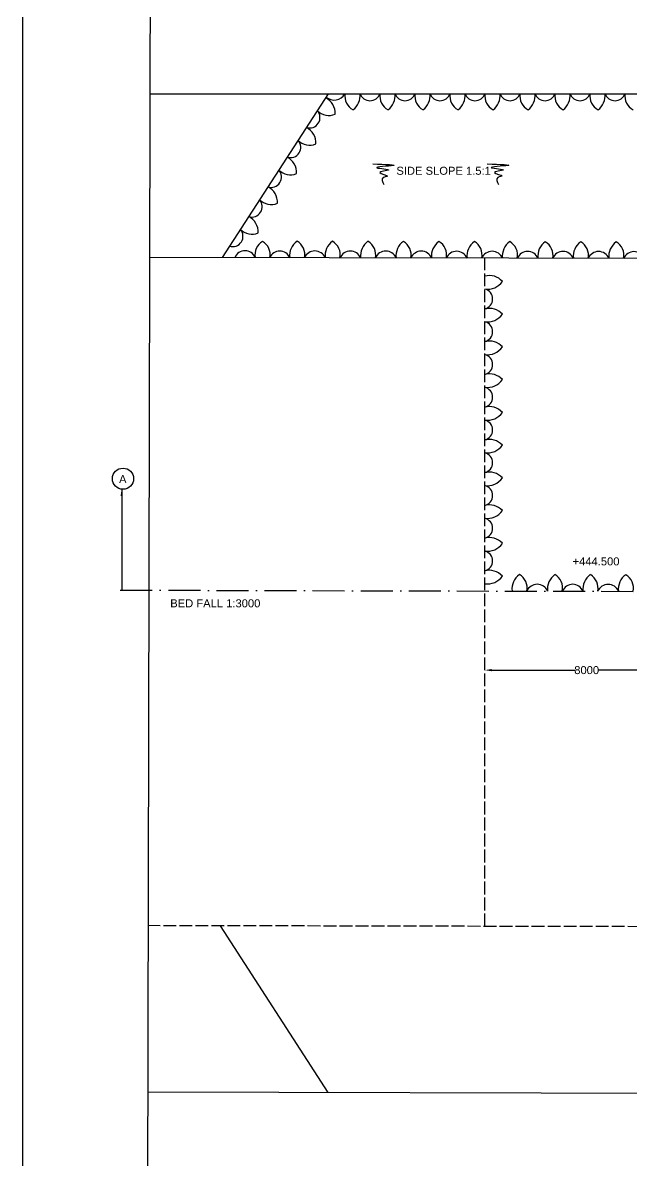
# Model space of a CAD drawing. Header units: millimetres. Extents: x 5757556 to 5765813, y 20979447 to 20984701.
# Drawn here: x 5757556 to 5758696, y 20980808 to 20982940 of the extents above; entities that cross this region are included whole.
import ezdxf

# ---------------------------------------------------------------- set-up
doc = ezdxf.new("R2010")
doc.units = ezdxf.units.MM
doc.header["$MEASUREMENT"] = 0
doc.linetypes.add('ACAD_ISO02W100', pattern=[15, 12, -3])
doc.linetypes.add('ACAD_ISO10W100', pattern=[18, 12, -3, 0, -3])
for name, color, linetype in [('DIMENSIONS', 7, 'Continuous'), ('DRAWING', 7, 'Continuous'), ('TEXT', 7, 'Continuous')]:
    doc.layers.add(name, color=color, linetype=linetype)
doc.styles.get("Standard").update_dxf_attribs({"font": 'arial.ttf', "height": 15})
doc.dimstyles.get("Standard").update_dxf_attribs({"dimtxt": 15, "dimasz": 13, "dimexe": 0.18, "dimexo": 0.0625, "dimgap": 0.09, "dimtad": 0, "dimdec": 0, "dimzin": 0, "dimdsep": 46, "dimtxsty": 'Standard', "dimcen": 0.09, "dimse1": 1, "dimse2": 1, "dimadec": 0, "dimazin": 0, "dimtfac": 1, "dimtdec": 0, "dimtofl": 0, "dimtmove": 0, "dimatfit": 3, "dimfxl": 1, "dimtolj": 1, "dimtzin": 0, "dimarcsym": 0})

# ---------------------------------------------------------------- blocks, each defined once
blk = doc.blocks.new('*D52')
at = {"layer": 'Defpoints', "color": 0, "transparency": 16777216}
for p in [(5758803.8, 20981726.6), (5758421.9, 20981709.2), (5758803.8, 20981709.2)]:
    blk.add_point(p, dxfattribs=at)
at = {"layer": 'DIMENSIONS', "color": 0, "lineweight": -2, "transparency": 16777216}
for p, q in [((5758434.9, 20981726.6), (5758590.4, 20981726.6)), ((5758790.8, 20981726.6), (5758635.3, 20981726.6))]:
    blk.add_line(p, q, dxfattribs=at)
at = {"layer": 'DIMENSIONS', "color": 0, "transparency": 16777216}
for points in [[(5758434.9, 20981728.8), (5758434.9, 20981724.5), (5758421.9, 20981726.6)], [(5758790.8, 20981728.8), (5758790.8, 20981724.5), (5758803.8, 20981726.6)]]:
    blk.add_solid(points, dxfattribs=at)
at = {"layer": 'DIMENSIONS', "color": 0, "transparency": 16777216, "insert": (5758612.9, 20981726.6), "char_height": 15, "attachment_point": 5}
blk.add_mtext('\\A1;8000', dxfattribs=at)

msp = doc.modelspace()

# ---------------------------------------------------------------- linework, layer by layer
at = {"layer": 'DIMENSIONS', "color": 0}
msp.add_lwpolyline([(5765813.5, 20979446.8), (5757556.1, 20979446.8), (5757556.1, 20984700.8), (5765813.5, 20984700.8)], close=True, dxfattribs=at)
msp.add_circle((5757744, 20982085.5), 19.8, dxfattribs=at)
for points in [[(5758211.9, 20982675.7), (5758250.1, 20982672.5), (5758219.7, 20982668.4), (5758241.8, 20982663.9), (5758225.1, 20982659.3), (5758239.6, 20982652.8), (5758231.5, 20982650.1), (5758232.9, 20982636.9)], [(5758426.7, 20982675.8), (5758464.9, 20982672.6), (5758434.5, 20982668.5), (5758456.6, 20982663.9), (5758439.9, 20982659.4), (5758454.4, 20982652.9), (5758446.4, 20982650.2), (5758447.7, 20982637)]]:
    msp.add_spline(points, degree=3, dxfattribs=at)
at = {"layer": 'DRAWING', "color": 0}
for points in [[(5761429.9, 20983351.7), (5760272.4, 20983351.7), (5760253.7, 20983247.8), (5760209.9, 20983418.8), (5760189, 20983352.3), (5758953.3, 20983352.3), (5758935.7, 20983249.2), (5758890.4, 20983421.1), (5758869.9, 20983355.2), (5757795.6, 20983355.2), (5757790.1, 20980745.4)], [(5757794.5, 20982807.1), (5758803.8, 20982807.1), (5758803.8, 20982853.8)], [(5758128.7, 20982807.1), (5757929.6, 20982500)], [(5758803.8, 20982498.2), (5757793.8, 20982500.3)], [(5758128.6, 20980934.6), (5757926.5, 20981247.3)], [(5758772.9, 20980933.2), (5757790.5, 20980935.3)]]:
    msp.add_lwpolyline(points, dxfattribs=at)
at = {"layer": 'DRAWING', "color": 0, "linetype": 'ACAD_ISO02W100', "ltscale": 2}
for points in [[(5758421.8, 20981246.3), (5758422.1, 20982499)], [(5759831.4, 20981585.9), (5758803.8, 20981245.5), (5757791.1, 20981247.6)]]:
    msp.add_lwpolyline(points, dxfattribs=at)
at = {"layer": 'DRAWING', "color": 0, "linetype": 'ACAD_ISO10W100', "ltscale": 5}
msp.add_lwpolyline([(5757738.9, 20981876.6), (5759565.4, 20981872.3)], dxfattribs=at)
at = {"layer": 'DRAWING', "color": 0}
for centre, radius, start, end in [((5758108.9, 20982770.5), 32.7, 357.0775, 62.8277), ((5758139.7, 20982818.5), 23.1, 229.4556, 330.3589), ((5758190.2, 20982803.3), 30.6, 172.8561, 240.1945), ((5758154, 20982803.9), 34.3, 307.6406, 5.3558), ((5758206.8, 20982814), 19.9, 200.3951, 339.6049), ((5758255.8, 20982803.3), 30.6, 172.8561, 240.1945), ((5758219.6, 20982803.9), 34.3, 307.6406, 5.3558), ((5758272.4, 20982814), 19.9, 200.3951, 339.6049), ((5758321.4, 20982803.3), 30.6, 172.8561, 240.1945), ((5758285.2, 20982803.9), 34.3, 307.6406, 5.3558), ((5758338, 20982814), 19.9, 200.3951, 339.6049), ((5758387, 20982803.3), 30.6, 172.8561, 240.1945), ((5758350.8, 20982803.9), 34.3, 307.6406, 5.3558), ((5758403.6, 20982814), 19.9, 200.3951, 339.6049), ((5758452.6, 20982803.3), 30.6, 172.8561, 240.1945), ((5758416.4, 20982803.9), 34.3, 307.6406, 5.3558), ((5758469.2, 20982814), 19.9, 200.3951, 339.6049), ((5758518.2, 20982803.3), 30.6, 172.8561, 240.1945), ((5758482, 20982803.9), 34.3, 307.6406, 5.3558), ((5758534.8, 20982814), 19.9, 200.3951, 339.6049), ((5758583.8, 20982803.3), 30.6, 172.8561, 240.1945), ((5758547.6, 20982803.9), 34.3, 307.6406, 5.3558), ((5758600.4, 20982814), 19.9, 200.3951, 339.6049), ((5758649.4, 20982803.3), 30.6, 172.8561, 240.1945), ((5758613.2, 20982803.9), 34.3, 307.6406, 5.3558), ((5758666, 20982814), 19.9, 200.3951, 339.6049), ((5758715, 20982803.3), 30.6, 172.8561, 240.1945), ((5758093.7, 20982762.4), 19.4, 251.9563, 42.1269), ((5758129.9, 20982797.4), 30.9, 225.3244, 292.1381), ((5758072.8, 20982714.8), 32.7, 357.0775, 62.8277), ((5758057.7, 20982706.8), 19.4, 251.9563, 42.1269), ((5758093.8, 20982741.7), 30.9, 225.3244, 292.1381), ((5758036.7, 20982659.2), 32.7, 357.0775, 62.8277), ((5758021.6, 20982651.1), 19.4, 251.9563, 42.1269), ((5758057.7, 20982686.1), 30.9, 225.3244, 292.1381), ((5758000.7, 20982603.6), 32.7, 357.0775, 62.8277), ((5757985.5, 20982595.5), 19.4, 251.9563, 42.1269), ((5758021.7, 20982630.5), 30.9, 225.3244, 292.1381), ((5757964.6, 20982547.9), 32.7, 357.0775, 62.8277), ((5757949.5, 20982539.9), 19.4, 251.9563, 42.1269), ((5757985.6, 20982574.9), 30.9, 225.3244, 292.1381), ((5758020.7, 20982505.2), 29.5, 121.3024, 190.3404), ((5757991.2, 20982505.5), 28.6, 348.4702, 60.3375), ((5758089.5, 20982503.7), 33.3, 125.4348, 186.8227), ((5758055.2, 20982505.4), 29.5, 348.8923, 59.4866), ((5758155.9, 20982503.6), 33.3, 125.4348, 186.8227), ((5758121.6, 20982505.2), 29.5, 348.8923, 59.4866), ((5758222.4, 20982503.4), 33.3, 125.4348, 186.8227), ((5758188.1, 20982505.1), 29.5, 348.8923, 59.4866), ((5758288.8, 20982503.3), 33.3, 125.4348, 186.8227), ((5758254.5, 20982505), 29.5, 348.8923, 59.4866), ((5758355.2, 20982503.1), 33.3, 125.4348, 186.8227), ((5758321, 20982504.8), 29.5, 348.8923, 59.4866), ((5758421.7, 20982503), 33.3, 125.4348, 186.8227), ((5758387.4, 20982504.7), 29.5, 348.8923, 59.4866), ((5758488.1, 20982502.9), 33.3, 125.4348, 186.8227), ((5758453.9, 20982504.5), 29.5, 348.8923, 59.4866), ((5758554.6, 20982502.7), 33.3, 125.4348, 186.8227), ((5758520.3, 20982504.4), 29.5, 348.8923, 59.4866), ((5758621, 20982502.6), 33.3, 125.4348, 186.8227), ((5758586.7, 20982504.2), 29.5, 348.8923, 59.4866), ((5758687.5, 20982502.4), 33.3, 125.4348, 186.8227), ((5758653.2, 20982504.1), 29.5, 348.8923, 59.4866), ((5757972.6, 20982492.3), 20.5, 21.7312, 158.0238), ((5758037.8, 20982492.3), 20, 21.6998, 158.0553), ((5758103.5, 20982491.5), 21, 22.742, 157.013), ((5758170, 20982491.3), 21, 22.742, 157.013), ((5758236.4, 20982491.2), 21, 22.742, 157.013), ((5758302.8, 20982491.1), 21, 22.742, 157.013), ((5758369.3, 20982490.9), 21, 22.742, 157.013), ((5758435.7, 20982490.8), 21, 22.742, 157.013), ((5758502.2, 20982490.6), 21, 22.742, 157.013), ((5758568.6, 20982490.5), 21, 22.742, 157.013), ((5758635.1, 20982490.4), 21, 22.742, 157.013), ((5758701.5, 20982490.2), 21, 22.742, 157.013), ((5758430.4, 20982433.1), 33.2, 42.3407, 104.5679), ((5758417.5, 20982422.5), 19.2, 283.7641, 75.9918), ((5758427, 20982474.8), 34, 261.7475, 325.3427), ((5758430.4, 20982371.7), 33.2, 42.3407, 104.5679), ((5758427, 20982413.4), 34, 261.7475, 325.3427), ((5758417.5, 20982361.1), 19.2, 283.7641, 75.9918), ((5758430.4, 20982310.3), 33.2, 42.3407, 104.5679), ((5758427, 20982352), 34, 261.7475, 325.3427), ((5758417.4, 20982299.7), 19.2, 283.7641, 75.9918), ((5758430.4, 20982248.9), 33.2, 42.3407, 104.5679), ((5758427, 20982290.6), 34, 261.7475, 325.3427), ((5758417.4, 20982238.3), 19.2, 283.7641, 75.9918), ((5758430.3, 20982187.5), 33.2, 42.3407, 104.5679), ((5758426.9, 20982229.2), 34, 261.7475, 325.3427), ((5758417.4, 20982176.9), 19.2, 283.7641, 75.9918), ((5758430.3, 20982126.1), 33.2, 42.3407, 104.5679), ((5758426.9, 20982167.8), 34, 261.7475, 325.3427), ((5758417.4, 20982115.5), 19.2, 283.7641, 75.9918), ((5758430.3, 20982064.7), 33.2, 42.3407, 104.5679), ((5758426.9, 20982106.4), 34, 261.7475, 325.3427), ((5758417.4, 20982054.1), 19.2, 283.7641, 75.9918), ((5758430.3, 20982003.3), 33.2, 42.3407, 104.5679), ((5758426.9, 20982045), 34, 261.7475, 325.3427), ((5758417.4, 20981992.7), 19.2, 283.7641, 75.9918), ((5758430.3, 20981942), 33.2, 42.3407, 104.5679), ((5758417.4, 20981931.4), 19.2, 283.7641, 75.9918), ((5758426.9, 20981983.6), 34, 261.7475, 325.3427), ((5758430.3, 20981880.6), 33.2, 42.3407, 104.5679), ((5758426.9, 20981922.2), 34, 261.7475, 325.3427), ((5758506.2, 20981878.8), 33.3, 125.4348, 186.8227), ((5758471.9, 20981880.5), 29.5, 348.8923, 59.4866), ((5758572.6, 20981878.7), 33.3, 125.4348, 186.8227), ((5758538.3, 20981880.4), 29.5, 348.8923, 59.4866), ((5758639, 20981878.5), 33.3, 125.4348, 186.8227), ((5758604.8, 20981880.2), 29.5, 348.8923, 59.4866), ((5758705.5, 20981878.4), 33.3, 125.4348, 186.8227), ((5758671.2, 20981880.1), 29.5, 348.8923, 59.4866), ((5758520.2, 20981866.6), 21, 22.742, 157.013), ((5758586.6, 20981866.5), 21, 22.742, 157.013), ((5758653.1, 20981866.3), 21, 22.742, 157.013)]:
    msp.add_arc(centre, radius, start, end, dxfattribs=at)

# ---------------------------------------------------------------- texts
at = {"layer": 'DIMENSIONS', "color": 0}
msp.add_text('A', height=15, dxfattribs=at).set_placement((5757736.6, 20982077.2))
at = {"layer": 'TEXT', "color": 0}
for s, p in [('SIDE SLOPE 1.5:1', (5758256.3, 20982655.3)), ('+444.500', (5758586.4, 20981923)), ('BED FALL 1:3000', (5757832.5, 20981844.4))]:
    msp.add_text(s, height=15, dxfattribs=at).set_placement(p)

# ---------------------------------------------------------------- dimensions: what is measured, and where the dimension line sits
at = {"layer": 'DIMENSIONS', "color": 0}
dim = msp.add_linear_dim(base=(5758803.8, 20981726.6), p1=(5758421.9, 20981709.2), p2=(5758803.8, 20981709.2), text='8000', dimstyle='Standard', dxfattribs=at)
dim.commit()
dim.dimension.update_dxf_attribs({"geometry": '*D52', "text_midpoint": (5758612.9, 20981726.6)})

# ---------------------------------------------------------------- leaders
msp.add_leader([(5757741.5, 20982066.1), (5757741.5, 20981876.7)], dimstyle='Standard', override={"dimgap": 0.09, "dimtad": 0}, dxfattribs=at)

doc.saveas('drawing.dxf')
